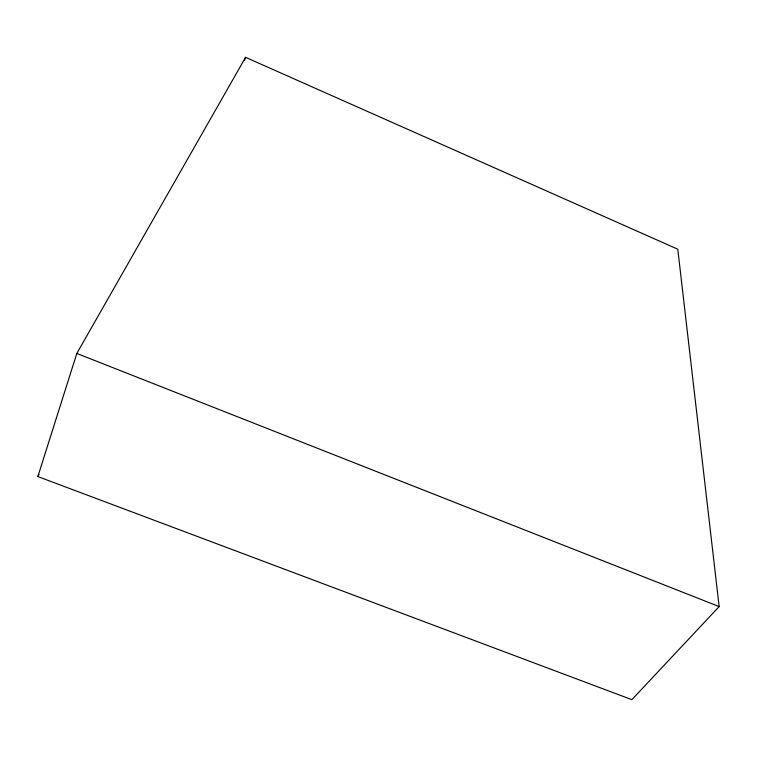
<?xml version="1.0" encoding="UTF-8"?>
<svg xmlns="http://www.w3.org/2000/svg" width="757" height="757" viewBox="0 0 757 757"><rect width="100%" height="100%" fill="white"/><g stroke="black" fill="none" stroke-linecap="round" stroke-linejoin="round"><path stroke-width="1.14" d="M37.85 476.56L76.817 353.443L245.58 57.333L677.789 249.214L719.15 606.584L631.877 699.667L37.85 476.56L38.967 474.488M244.388 60.636L245.58 57.333M76.817 353.443L719.15 606.584"/></g></svg>
